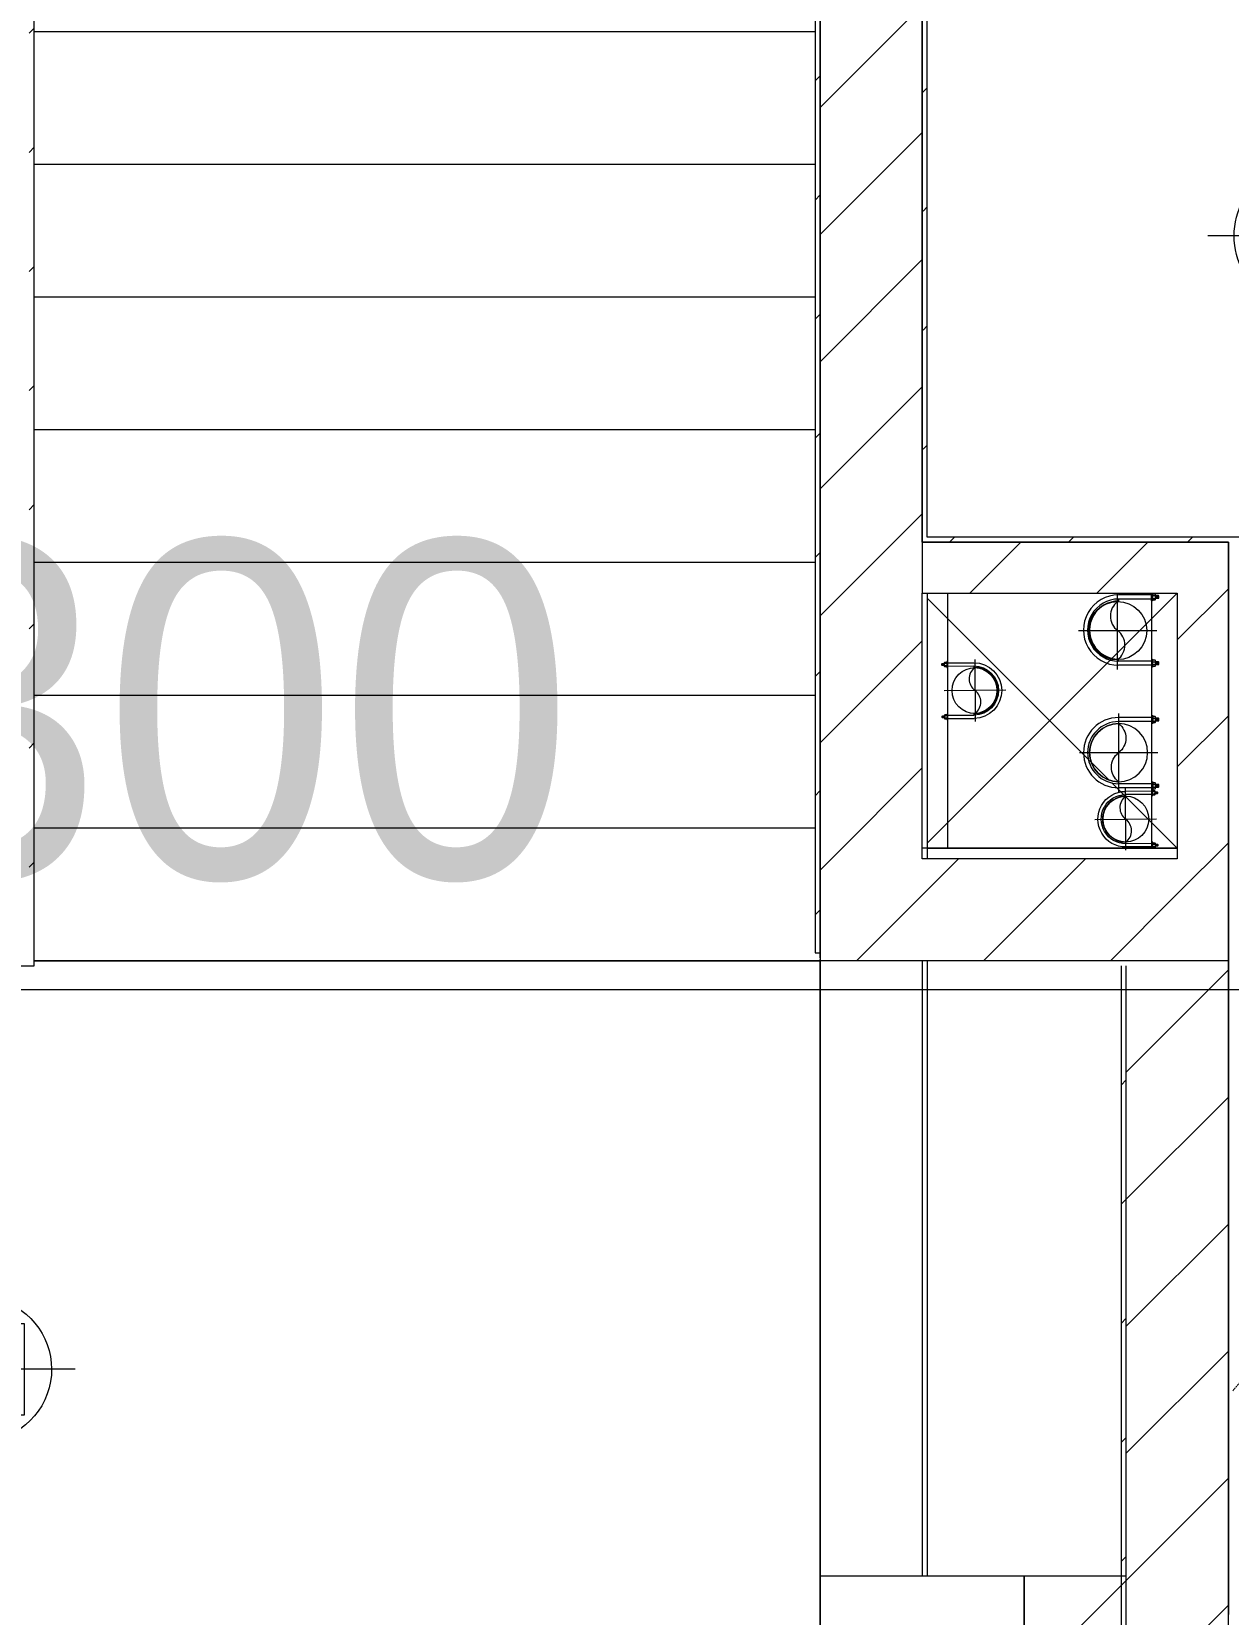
# Model space of a CAD drawing. Header units: millimetres. Extents: x 5357 to 201988, y -16345 to 109895.
# Drawn here: x 116707 to 119053, y 73237 to 76337 of the extents above; entities that cross this region are included whole.
import ezdxf

# ---------------------------------------------------------------- set-up
doc = ezdxf.new("R2010")
doc.units = ezdxf.units.MM
for name, pattern in [('Dash - Tight', [4.5, 3, -1.5]), ('Grid Line', [22.225, 12.7, -3.175, 3.175, -3.175]), ('IMPORT-CENTER _3_', [10.16, 6.35, -1.27, 1.27, -1.27])]:
    doc.linetypes.add(name, pattern=pattern)
for name, color, linetype, lineweight in [('0-1', 7, 'Continuous', 5), ('0-2', 53, 'Continuous', 9), ('0-3', 10, 'Continuous', 9), ('A-ANNO-DIMS', 211, 'Continuous', 9), ('A-ANNO-DIMS-220', 211, 'Continuous', 9), ('A-DETL-GENF-3', 92, 'Dash - Tight', 9), ('A-DOOR', 31, 'Continuous', 9), ('A-FLOR', 192, 'Continuous', 9), ('A-FLOR-1', 10, 'Continuous', 9), ('A-FLOR-2', 53, 'Continuous', 9), ('A-WALL', 113, 'Continuous', 9), ('A-WALL-4', 113, 'Continuous', 18), ('A-WALL-PATT-2', 53, 'Continuous', 9), ('A-WALL-PATT-3', 111, 'Continuous', 9), ('E-LITE-EQPM', 33, 'Continuous', 9), ('G-IMPT', 8, 'Continuous', 9), ('G-IMPT-2', 8, 'IMPORT-CENTER _3_', 9), ('I-WALL-1', 9, 'Continuous', 18), ('I-WALL-3', 2, 'Continuous', 18), ('M-EQPM', 50, 'Continuous', 9), ('S-COLS-2', 9, 'Continuous', 18), ('S-GRID-1', 1, 'Grid Line', 9), ('S-STRS', 31, 'Continuous', 9)]:
    doc.layers.add(name, color=color, linetype=linetype, lineweight=lineweight)
doc.styles.add('Arial_4', font='arial_0.ttf', dxfattribs={"width": 0.9, "height": 660})
doc.dimstyles.new('1_Dim_chi_tiet_khu_đất_2', dxfattribs={"dimscale": 304.8, "dimtxt": 673.371204, "dimasz": 0.866142, "dimexe": 0.721785, "dimexo": 0.0625, "dimgap": 0.072178, "dimtad": 1, "dimdec": 0, "dimrnd": 5, "dimzin": 0, "dimdsep": 46, "dimtxsty": 'Arial_4', "dimblk1": 'OBLIQUE', "dimblk2": 'OBLIQUE', "dimsah": 1, "dimcen": 0.09, "dimdle": 0.721785, "dimazin": 0, "dimtfac": 1, "dimtdec": 4, "dimtix": 1, "dimtmove": 0, "dimatfit": 3, "dimfxl": 2.165354, "dimfxlon": 1, "dimtvp": 1, "dimtolj": 1, "dimtzin": 0, "dimarcsym": 2})
pattern_1 = [(45, (0, 0), (-116.67262, 116.67262), [])]
pattern_2 = [(45, (0, 0), (-124.4508, 124.4508), [])]

# ---------------------------------------------------------------- blocks, each defined once
blk = doc.blocks.new('NCV_TKTC_KET CAU_rvt-1-TKCS_MB SÂN ĐƯỜNG NỘI BỘ')
at = {"layer": 'A-FLOR-1'}
for p, q in [((119052.5, 75336.9), (119052.5, 73236.9)), ((119052.5, 73236.9), (119052.5, 75336.9)), ((118462.6, 74737.4), (118952.5, 74737.4)), ((116712.6, 74516.9), (118252.6, 74516.9)), ((118252.6, 74516.9), (116712.6, 74516.9)), ((116712.6, 74516.9), (118252.6, 74516.9)), ((118252.6, 74516.9), (116712.6, 74516.9)), ((118252.6, 74516.9), (118252.6, 72916.9)), ((118252.6, 73311.9), (118252.6, 74516.9))]:
    blk.add_line(p, q, dxfattribs=at)
at = {"layer": 'A-FLOR-2'}
blk.add_line((118952.5, 74737.4), (118452.6, 74737.4), dxfattribs=at)
at = {"layer": 'S-COLS-2'}
for p, q in [((118252.6, 73311.9), (118252.6, 73111.9)), ((118652.6, 73311.9), (118252.6, 73311.9)), ((118652.6, 73111.9), (118652.6, 73311.9))]:
    blk.add_line(p, q, dxfattribs=at)
blk = doc.blocks.new('NCV_TKTC_TANG 1_rvt-1-TKCS_MB SÂN ĐƯỜNG NỘI BỘ')
at = {"layer": 'A-WALL-PATT-2'}
h = blk.add_hatch(dxfattribs=at)
h.set_pattern_fill('FP_2', color=256, style=0, pattern_type=2)
h.set_pattern_definition(pattern_1)
h.paths.add_polyline_path([(118462.6, 75346.9), (118462.6, 77936.9), (118452.6, 77936.7), (118454.9, 75346.9), (118455.8, 75346.9)])
h = blk.add_hatch(dxfattribs=at)
h.set_pattern_fill('FP_2', color=256, style=0, pattern_type=2)
h.set_pattern_definition(pattern_1)
h.paths.add_polyline_path([(119952.6, 75336.9), (122752.6, 75336.9), (122750.6, 75346.9), (119952.6, 75346.9)])
h.paths.add_polyline_path([(118491, 75336.9), (119152.6, 75336.9), (119152.6, 75346.9), (118452.6, 75346.9), (118454.9, 75336.9), (118462.6, 75336.9)])
at = {"layer": 'I-WALL-1'}
for p, q in [((118452.6, 77936.7), (118452.6, 75346.9)), ((118462.6, 75346.9), (118462.6, 77926.9)), ((118452.6, 75346.9), (118452.6, 75336.9)), ((118452.6, 75336.9), (119052.6, 75336.9)), ((119152.6, 75346.9), (118462.6, 75346.9))]:
    blk.add_line(p, q, dxfattribs=at)
blk = doc.blocks.new('TKTC_XREF_251221_MB TANG 1 - TKTC_XREF_260130_MB TANG 1_dwg_CUM U_DN100-4202115-TKCS_MB SÂN ĐƯỜNG NỘI BỘ')
at = {"layer": 'G-IMPT'}
for p, q in [((-79.1, 66.6), (-79.1, 63.4)), ((-76.6, 66.6), (-76.6, 63.4)), ((-74.6, 66.6), (-74.6, 63.4)), ((-72.7, 69.3), (-72.7, 60.7)), ((-66.9, 67.9), (-71.7, 67.9)), ((-66.9, 62.1), (-71.7, 62.1)), ((-65, 69), (0, 69)), ((-79.1, -63.4), (-79.1, -66.6)), ((-76.6, -63.4), (-76.6, -66.6)), ((-74.6, -63.4), (-74.6, -66.6)), ((-72.7, -60.7), (-72.7, -69.3)), ((-66.9, -62.1), (-71.7, -62.1)), ((-66.9, -67.9), (-71.7, -67.9)), ((-65, -69), (0, -69))]:
    blk.add_line(p, q, dxfattribs=at)
at = {"layer": 'G-IMPT', "flags": 128}
for points in [[(-72.7, 67.6), (-78.1, 67.6), (-78.1, 62.4), (-72.7, 62.4)], [(-71.7, 59.2), (-66.9, 59.2), (-66.9, 70.8), (-71.7, 70.8)], [(-66.9, 70.8), (-66.9, 72.7), (-65, 72.7), (-65, 57.3), (-66.9, 57.3), (-66.9, 59.2)], [(-65, 61), (0, 61), (0, 57)], [(-72.7, -62.4), (-78.1, -62.4), (-78.1, -67.6), (-72.7, -67.6)], [(-71.7, -70.8), (-66.9, -70.8), (-66.9, -59.2), (-71.7, -59.2)], [(-66.9, -59.2), (-66.9, -57.3), (-65, -57.3), (-65, -72.7), (-66.9, -72.7), (-66.9, -70.8)], [(-65, -61), (0, -61), (0, -57)]]:
    blk.add_lwpolyline(points, dxfattribs=at)
at = {"layer": 'G-IMPT'}
for centre, radius, start, end in [((-78.1, 66.6), 0.96, 90, 180), ((-78.1, 63.4), 0.96, 180, 270), ((-71.1, 69.3), 1.56, 112.6199, 247.3801), ((-67.9, 65), 4.8, 143.1301, 216.8699), ((-71.1, 60.7), 1.56, 112.6199, 247.3801), ((0, 0), 69, 270, 90), ((0, 0), 61, 270, 90), ((0, 0), 57, 270, 90), ((-78.1, -63.4), 0.96, 90, 180), ((-78.1, -66.6), 0.96, 180, 270), ((-71.1, -60.7), 1.56, 112.6199, 247.3801), ((-67.9, -65), 4.8, 143.1301, 216.8699), ((-71.1, -69.3), 1.56, 112.6199, 247.3801)]:
    blk.add_arc(centre, radius, start, end, dxfattribs=at)
blk = doc.blocks.new('TKTC_XREF_251221_MB TANG 1 - TKTC_XREF_260130_MB TANG 1_dwg_$cc-4202117-TKCS_MB SÂN ĐƯỜNG NỘI BỘ')
at = {"layer": 'G-IMPT'}
blk.add_circle((0, 0), 0.5, dxfattribs=at)
for centre, radius, start, end in [((0, 0), 0.5, 90, 270), ((0.188, 0.25), 0.313, 126.8699, 233.1301), ((-0.188, -0.25), 0.313, 306.8699, 53.1301)]:
    blk.add_arc(centre, radius, start, end, dxfattribs=at)
at = {"layer": 'G-IMPT-2'}
for p, q in [((0, -0.673), (0, 0.673)), ((-0.673, 0), (0.673, 0))]:
    blk.add_line(p, q, dxfattribs=at)
blk = doc.blocks.new('TKTC_XREF_251221_MB TANG 1 - TKTC_XREF_260130_MB TANG 1_dwg_$cc-V392-TKCS_MB SÂN ĐƯỜNG NỘI BỘ')
at = {"layer": 'G-IMPT'}
blk.add_circle((0, 0), 0.5, dxfattribs=at)
for centre, radius, start, end in [((0, 0), 0.5, 90, 270), ((0.188, 0.25), 0.313, 126.8699, 233.1301), ((-0.188, -0.25), 0.313, 306.8699, 53.1301)]:
    blk.add_arc(centre, radius, start, end, dxfattribs=at)
at = {"layer": 'G-IMPT-2'}
for p, q in [((0, -0.673), (0, 0.643)), ((-0.673, 0), (0.673, 0))]:
    blk.add_line(p, q, dxfattribs=at)
blk = doc.blocks.new('TKTC_XREF_251221_MB TANG 1 - TKTC_XREF_260130_MB TANG 1_dwg_$cc-4202118-TKCS_MB SÂN ĐƯỜNG NỘI BỘ')
at = {"layer": 'G-IMPT'}
blk.add_circle((0, 0), 0.5, dxfattribs=at)
for centre, radius, start, end in [((0, 0), 0.5, 90, 270), ((0.188, 0.25), 0.313, 126.8699, 233.1301), ((-0.188, -0.25), 0.313, 306.8699, 53.1301)]:
    blk.add_arc(centre, radius, start, end, dxfattribs=at)
at = {"layer": 'G-IMPT-2'}
for p, q in [((0, -0.673), (0, 0.673)), ((-0.673, 0), (0.673, 0))]:
    blk.add_line(p, q, dxfattribs=at)
blk = doc.blocks.new('TKTC_XREF_251221_MB TANG 1 - TKTC_XREF_260130_MB TANG 1_dwg_$cc-V370-TKCS_MB SÂN ĐƯỜNG NỘI BỘ')
at = {"layer": 'G-IMPT'}
blk.add_circle((0, 0), 0.5, dxfattribs=at)
for centre, radius, start, end in [((0, 0), 0.5, 90, 270), ((0.188, 0.25), 0.313, 126.8699, 233.1301), ((-0.188, -0.25), 0.313, 306.8699, 53.1301)]:
    blk.add_arc(centre, radius, start, end, dxfattribs=at)
at = {"layer": 'G-IMPT-2'}
for p, q in [((0, -0.673), (0, 0.673)), ((-0.673, 0), (0.673, 0))]:
    blk.add_line(p, q, dxfattribs=at)
blk = doc.blocks.new('TKTC_XREF_251221_MB TANG 1 - TKTC_XREF_260130_MB TANG 1_dwg_CUM U_DN100-4202112-TKCS_MB SÂN ĐƯỜNG NỘI BỘ')
at = {"layer": 'G-IMPT'}
for p, q in [((-79.1, 66.6), (-79.1, 63.4)), ((-76.6, 66.6), (-76.6, 63.4)), ((-74.6, 66.6), (-74.6, 63.4)), ((-72.7, 69.3), (-72.7, 60.7)), ((-66.9, 67.9), (-71.7, 67.9)), ((-65, 69), (0, 69)), ((-66.9, 62.1), (-71.7, 62.1)), ((-72.7, -60.7), (-72.7, -69.3)), ((-66.9, -62.1), (-71.7, -62.1)), ((-79.1, -63.4), (-79.1, -66.6)), ((-76.6, -63.4), (-76.6, -66.6)), ((-74.6, -63.4), (-74.6, -66.6)), ((-66.9, -67.9), (-71.7, -67.9)), ((-65, -69), (0, -69))]:
    blk.add_line(p, q, dxfattribs=at)
at = {"layer": 'G-IMPT', "flags": 128}
for points in [[(-72.7, 67.6), (-78.1, 67.6), (-78.1, 62.4), (-72.7, 62.4)], [(-71.7, 59.2), (-66.9, 59.2), (-66.9, 70.8), (-71.7, 70.8)], [(-66.9, 70.8), (-66.9, 72.7), (-65, 72.7), (-65, 57.3), (-66.9, 57.3), (-66.9, 59.2)], [(-65, 61), (0, 61), (0, 57)], [(-71.7, -70.8), (-66.9, -70.8), (-66.9, -59.2), (-71.7, -59.2)], [(-66.9, -59.2), (-66.9, -57.3), (-65, -57.3), (-65, -72.7), (-66.9, -72.7), (-66.9, -70.8)], [(-65, -61), (0, -61), (0, -57)], [(-72.7, -62.4), (-78.1, -62.4), (-78.1, -67.6), (-72.7, -67.6)]]:
    blk.add_lwpolyline(points, dxfattribs=at)
at = {"layer": 'G-IMPT'}
for centre, radius, start, end in [((-78.1, 66.6), 0.96, 90, 180), ((-78.1, 63.4), 0.96, 180, 270), ((-71.1, 69.3), 1.56, 112.6199, 247.3801), ((-67.9, 65), 4.8, 143.1301, 216.8699), ((0, 0), 69, 270, 90), ((-71.1, 60.7), 1.56, 112.6199, 247.3801), ((0, 0), 61, 270, 90), ((0, 0), 57, 270, 90), ((-71.1, -60.7), 1.56, 112.6199, 247.3801), ((-67.9, -65), 4.8, 143.1301, 216.8699), ((-78.1, -63.4), 0.96, 90, 180), ((-78.1, -66.6), 0.96, 180, 270), ((-71.1, -69.3), 1.56, 112.6199, 247.3801)]:
    blk.add_arc(centre, radius, start, end, dxfattribs=at)
blk = doc.blocks.new('TKTC_XREF_251221_MB TANG 1 - TKTC_XREF_260130_MB TANG 1_dwg_CUM U_DN100-V393-TKCS_MB SÂN ĐƯỜNG NỘI BỘ')
at = {"layer": 'G-IMPT'}
for p, q in [((-79.1, 66.6), (-79.1, 63.4)), ((-76.6, 66.6), (-76.6, 63.4)), ((-74.6, 66.6), (-74.6, 63.4)), ((-72.7, 69.3), (-72.7, 60.7)), ((-66.9, 67.9), (-71.7, 67.9)), ((-65, 69), (0, 69)), ((-66.9, 62.1), (-71.7, 62.1)), ((-72.7, -60.7), (-72.7, -69.3)), ((-66.9, -62.1), (-71.7, -62.1)), ((-79.1, -63.4), (-79.1, -66.6)), ((-76.6, -63.4), (-76.6, -66.6)), ((-74.6, -63.4), (-74.6, -66.6)), ((-66.9, -67.9), (-71.7, -67.9)), ((-66.9, -72.7), (-66.9, -70.8)), ((-65, -69), (0, -69))]:
    blk.add_line(p, q, dxfattribs=at)
at = {"layer": 'G-IMPT', "flags": 128}
for points in [[(-72.7, 67.6), (-78.1, 67.6), (-78.1, 62.4), (-72.7, 62.4)], [(-71.7, 59.2), (-66.9, 59.2), (-66.9, 70.8), (-71.7, 70.8)], [(-66.9, 70.8), (-66.9, 72.7), (-65, 72.7), (-65, 57.3), (-66.9, 57.3), (-66.9, 59.2)], [(-65, 61), (0, 61), (0, 57)], [(-71.7, -70.8), (-66.9, -70.8), (-66.9, -59.2), (-71.7, -59.2)], [(-66.9, -59.2), (-66.9, -57.3), (-65, -57.3), (-65, -72.3)], [(-65, -61), (0, -61), (0, -57)], [(-72.7, -62.4), (-78.1, -62.4), (-78.1, -67.6), (-72.7, -67.6)]]:
    blk.add_lwpolyline(points, dxfattribs=at)
at = {"layer": 'G-IMPT'}
for centre, radius, start, end in [((-78.1, 66.6), 0.96, 90, 180), ((-78.1, 63.4), 0.96, 180, 270), ((-71.1, 69.3), 1.56, 112.6199, 247.3801), ((-67.9, 65), 4.8, 143.1301, 216.8699), ((0, 0), 69, 270, 90), ((-71.1, 60.7), 1.56, 112.6199, 247.3801), ((0, 0), 61, 270, 90), ((0, 0), 57, 270, 90), ((-71.1, -60.7), 1.56, 112.6199, 247.3801), ((-67.9, -65), 4.8, 143.1301, 216.8699), ((-78.1, -63.4), 0.96, 90, 180), ((-78.1, -66.6), 0.96, 180, 270), ((-71.1, -69.3), 1.56, 112.6199, 247.3801)]:
    blk.add_arc(centre, radius, start, end, dxfattribs=at)
blk = doc.blocks.new('TKTC_XREF_251221_MB TANG 1 - TKTC_XREF_260130_MB TANG 1_dwg-4202109-TKCS_MB SÂN ĐƯỜNG NỘI BỘ')
at = {"layer": 'G-IMPT', "flags": 128}
for points in [[(-84649.4, -326109.7), (-84649.4, -326609.5), (-84699.1, -326609.2)], [(-84199.5, -326109.7), (-84199.5, -326609.5), (-84249.2, -326609.2), (-84249.2, -326109.7)]]:
    blk.add_lwpolyline(points, dxfattribs=at)
for name, p, xscale, yscale, zscale, rotation in [('TKTC_XREF_251221_MB TANG 1 - TKTC_XREF_260130_MB TANG 1_dwg_$cc-V392-TKCS_MB SÂN ĐƯỜNG NỘI BỘ', (-84316.1, -326182.8), 113.7150000000092, 113.7150000000092, 113.7150000000092, 359.9990086636432), ('TKTC_XREF_251221_MB TANG 1 - TKTC_XREF_260130_MB TANG 1_dwg_CUM U_DN100-V393-TKCS_MB SÂN ĐƯỜNG NỘI BỘ', (-84314.3, -326181.8), 0.9975000000000005, 0.9975000000000005, 0.9975000000000005, 180.000991338195), ('TKTC_XREF_251221_MB TANG 1 - TKTC_XREF_260130_MB TANG 1_dwg_$cc-4202118-TKCS_MB SÂN ĐƯỜNG NỘI BỘ', (-84595.7, -326300.2), 90.00000000005119, 90.00000000005119, 90.00000000005119, 180.3740267799373), ('TKTC_XREF_251221_MB TANG 1 - TKTC_XREF_260130_MB TANG 1_dwg_CUM U_DN100-4202112-TKCS_MB SÂN ĐƯỜNG NỘI BỘ', (-84314.2, -326421.9), 0.9974999999999965, 0.9974999999999965, 0.9974999999999965, 180.0009913385626), ('TKTC_XREF_251221_MB TANG 1 - TKTC_XREF_260130_MB TANG 1_dwg_$cc-4202117-TKCS_MB SÂN ĐƯỜNG NỘI BỘ', (-84300.3, -326552.1), 90.00000000005119, 90.00000000005119, 90.00000000005119, 0.3740267799372842)]:
    blk.add_blockref(name, p, dxfattribs=dict(xscale=xscale, yscale=yscale, zscale=zscale, rotation=rotation))
at = {"extrusion": (0, 0, -1)}
for name, p, xscale, yscale, zscale, rotation in [('TKTC_XREF_251221_MB TANG 1 - TKTC_XREF_260130_MB TANG 1_dwg_CUM U_DN100-4202115-TKCS_MB SÂN ĐƯỜNG NỘI BỘ', (84597.7, -326300.2), 0.7894736842105242, 0.7894736842105242, -0.7894736842105242, 179.6259732184666), ('TKTC_XREF_251221_MB TANG 1 - TKTC_XREF_260130_MB TANG 1_dwg_$cc-V370-TKCS_MB SÂN ĐƯỜNG NỘI BỘ', (84314.2, -326421.9), 113.7150000000092, 113.7150000000092, -113.7150000000092, 179.9990086636432), ('TKTC_XREF_251221_MB TANG 1 - TKTC_XREF_260130_MB TANG 1_dwg_CUM U_DN100-4202115-TKCS_MB SÂN ĐƯỜNG NỘI BỘ', (84300.3, -326552.2), 0.7894736842105242, 0.7894736842105242, -0.7894736842105242, 359.6259732184666)]:
    blk.add_blockref(name, p, dxfattribs=dict(at, xscale=xscale, yscale=yscale, zscale=zscale, rotation=rotation))
blk = doc.blocks.new('TKTC_XREF_251221_MB TANG 1 - TKTC_XREF_251221_MB TANG 1-2038492-TKCS_MB SÂN ĐƯỜNG NỘI BỘ')
blk.add_blockref('TKTC_XREF_251221_MB TANG 1 - TKTC_XREF_260130_MB TANG 1_dwg-4202109-TKCS_MB SÂN ĐƯỜNG NỘI BỘ', (169499.1, 384109.7))
blk = doc.blocks.new('FD_01 - FD_01-1200x2200mm-V978-TKCS_MB SÂN ĐƯỜNG NỘI BỘ')
at = {"layer": 'A-DETL-GENF-3'}
for p, q in [((570, 1209.8), (570, 1320)), ((570, 1320), (610, 1320)), ((610, 1320), (610, 1249.8)), ((610, 1235.6), (610, 530)), ((570, 530), (570, 1195.6)), ((570, 410), (570, 419.9)), ((610, 419.9), (610, 410))]:
    blk.add_line(p, q, dxfattribs=at)
for start, end in [(93.5362, 101.6701), (91.8789, 93.0627), (101.6701, 111.4614), (111.4614, 121.2526), (121.2526, 131.0438), (131.0438, 140.8351), (140.8351, 141.5946), (170.7997, 180)]:
    blk.add_arc((610, 100), 1220, start, end, dxfattribs=at)
blk = doc.blocks.new('LIC_03 - LIC_03-ĐÈN LED ỐP TRẦN CHỐNG BỤI_ 1x24w_ ÁNH SÁNG TRẮNG 6000k-4362326-TKCS_MB SÂN ĐƯỜNG NỘI BỘ')
at = {"layer": 'E-LITE-EQPM'}
for p, q in [((0, 190), (0, -190)), ((-90, 90), (-90, -90)), ((90, 90), (-90, 90)), ((90, -90), (90, 90)), ((-190, 0), (190, 0)), ((-90, -90), (90, -90))]:
    blk.add_line(p, q, dxfattribs=at)
for start, end in [(90, 120), (60, 90), (120, 0), (0, 60)]:
    blk.add_arc((-2.5, 0), 141.4, start, end, dxfattribs=at)
blk = doc.blocks.new('LIC_03 - LIC_03-ĐÈN LED ỐP TRẦN CHỐNG BỤI_ 1x24w_ ÁNH SÁNG TRẮNG 6000k-V1026-TKCS_MB SÂN ĐƯỜNG NỘI BỘ')
at = {"layer": 'E-LITE-EQPM'}
for p, q in [((0, 190), (0, -190)), ((-90, 90), (-90, -90)), ((90, 90), (-90, 90)), ((90, -90), (90, 90)), ((-190, 0), (190, 0)), ((-90, -90), (90, -90))]:
    blk.add_line(p, q, dxfattribs=at)
for start, end in [(90, 150), (60, 90), (30, 60), (150, 180), (0, 30), (330, 0), (180.0623, 210), (210, 240), (300, 330), (240, 270), (270, 300)]:
    blk.add_arc((-2.5, 0), 141.4, start, end, dxfattribs=at)
blk = doc.blocks.new('DIMBLOCK43-TKCS_MB SÂN ĐƯỜNG NỘI BỘ')
at = {"layer": 'A-ANNO-DIMS-220'}
for p, q in [((105952.6, 75120.9), (105952.6, 74240.9)), ((105952.6, 74460.9), (105952.6, 75120.9)), ((127252.6, 75120.9), (127252.6, 74240.9)), ((127252.6, 74460.9), (127252.6, 75120.9)), ((105732.6, 74460.9), (127472.6, 74460.9))]:
    blk.add_line(p, q, dxfattribs=at)
at = {"layer": 'A-ANNO-DIMS-220', "lineweight": 25}
for p, q in [((105952.6, 74460.9), (106084.6, 74592.9)), ((127252.6, 74460.9), (127384.6, 74592.9)), ((105952.6, 74460.9), (105820.6, 74328.9)), ((127252.6, 74460.9), (127120.6, 74328.9))]:
    blk.add_line(p, q, dxfattribs=at)
at = {"layer": 'A-ANNO-DIMS-220', "color": 0, "insert": (115463, 75339.8), "char_height": 660, "width": 2734.923, "attachment_point": 1, "line_spacing_factor": 0.941778, "style": 'Arial_4'}
blk.add_mtext('21300', dxfattribs=at)
blk = doc.blocks.new('_Oblique')
at = {"color": 0, "linetype": 'ByBlock', "lineweight": -2}
blk.add_line((-0.5, -0.5), (0.5, 0.5), dxfattribs=at)

msp = doc.modelspace()

# ---------------------------------------------------------------- hatches: boundary and pattern name
at = {"layer": 'A-WALL-PATT-3'}
h = msp.add_hatch(dxfattribs=at)
h.set_pattern_fill('FP_2', color=256, style=0, pattern_type=2)
h.set_pattern_definition(pattern_1)
h.paths.add_polyline_path([(116712.6, 74516.9), (116712.6, 78036.9), (116702.6, 78036.9), (116702.6, 74516.9)])
h = msp.add_hatch(dxfattribs=at)
h.set_pattern_fill('FP_2', color=256, style=0, pattern_type=2)
h.set_pattern_definition(pattern_1)
h.paths.add_polyline_path([(118242.6, 74532.4), (118252.6, 74532.4), (118252.6, 78026.9), (118242.6, 78026.9), (118242.6, 74532.9)])
h = msp.add_hatch(dxfattribs=at)
h.set_pattern_fill('FP_1', color=256, style=0, pattern_type=2)
h.set_pattern_definition(pattern_2)
h.paths.add_polyline_path([(118308.1, 74716.9), (118452.6, 74716.9), (118452.6, 77936.9), (118252.6, 77936.9), (118252.6, 74716.9)])
h = msp.add_hatch(dxfattribs=at)
h.set_pattern_fill('FP_1', color=256, style=0, pattern_type=2)
h.set_pattern_definition(pattern_2)
h.paths.add_polyline_path([(118452.6, 75236.9), (118952.5, 75237.4), (118952.5, 75336.9), (118452.6, 75336.9), (118452.6, 75237.4)])
h = msp.add_hatch(dxfattribs=at)
h.set_pattern_fill('FP_1', color=256, style=0, pattern_type=2)
h.set_pattern_definition(pattern_2)
h.paths.add_polyline_path([(118967.2, 74516.9), (119052.5, 74516.9), (119052.5, 75336.9), (118952.5, 75336.9), (118952.5, 74516.9)])
h = msp.add_hatch(dxfattribs=at)
h.set_pattern_fill('FP_1', color=256, style=0, pattern_type=2)
h.set_pattern_definition(pattern_2)
h.paths.add_polyline_path([(118651.8, 74516.9), (118952.5, 74516.9), (118952.5, 74716.9), (118252.6, 74716.9), (118252.6, 74516.9), (118532.8, 74516.9)])
h = msp.add_hatch(dxfattribs=at)
h.set_pattern_fill('FP_2', color=256, style=0, pattern_type=2)
h.set_pattern_definition(pattern_1)
h.paths.add_polyline_path([(116502.6, 74506.9), (116712.6, 74506.9), (116712.6, 74516.9), (116502.6, 74516.9)])
h = msp.add_hatch(dxfattribs=at)
h.set_pattern_fill('FP_2', color=256, style=0, pattern_type=2)
h.set_pattern_definition(pattern_1)
h.paths.add_polyline_path([(118852.5, 71711.9), (118852.5, 73111.9), (118842.5, 73111.9), (118842.5, 71711.9)])
h.paths.add_polyline_path([(118842.5, 73311.9), (118852.5, 73311.9), (118852.5, 74506.9), (118842.5, 74506.9), (118842.5, 73404.2)])
h = msp.add_hatch(dxfattribs=at)
h.set_pattern_fill('FP_1', color=256, style=0, pattern_type=2)
h.set_pattern_definition(pattern_2)
h.paths.add_polyline_path([(118852.5, 70036.9), (119052.5, 70036.9), (119052.5, 70185.3), (118852.5, 70185.3), (118852.5, 70111.9)])
h.paths.add_polyline_path([(118852.5, 71275.3), (119052.5, 71277.4), (119052.5, 71511.9), (118852.5, 71511.9), (118852.5, 71431.7)])
h.paths.add_polyline_path([(118852.5, 71711.9), (119052.5, 71711.9), (119052.5, 74516.9), (118852.5, 74516.9), (118852.5, 71926.9)])
h = msp.add_hatch(dxfattribs=at)
h.set_pattern_fill('FP_1', color=256, style=0, pattern_type=2)
h.set_pattern_definition(pattern_2)
h.paths.add_polyline_path([(118852.5, 73111.9), (118852.5, 73311.9), (118652.6, 73311.9), (118652.6, 73111.9), (118819.3, 73111.9)])

# ---------------------------------------------------------------- linework, layer by layer
at = {"layer": '0-2'}
for p, q in [((118462.6, 75227.4), (118778.3, 74911.6)), ((118952.5, 75237.4), (118824.8, 75109.6)), ((118821.8, 75106.6), (118462.6, 74747.4)), ((118824.8, 75109.6), (118821.8, 75106.6)), ((118780.5, 74909.4), (118784.4, 74905.5)), ((118784.4, 74905.5), (118818.2, 74871.7)), ((118824.3, 74865.6), (118847.7, 74842.2)), ((118847.7, 74842.2), (118850.3, 74839.6)), ((118850.3, 74839.6), (118952.5, 74737.4))]:
    msp.add_line(p, q, dxfattribs=at)
at = {"layer": '0-3'}
msp.add_line((118462.6, 74737.4), (118952.5, 74737.4), dxfattribs=at)
at = {"layer": 'A-FLOR'}
msp.add_line((118252.6, 74516.9), (116712.6, 74516.9), dxfattribs=at)
at = {"layer": 'A-WALL'}
for p, q in [((118252.6, 74776.9), (118252.6, 75376.7)), ((118452.6, 75336.9), (118452.6, 75237.4)), ((118462.6, 75236.9), (118462.6, 74716.9)), ((118252.6, 73311.9), (118252.6, 74516.9)), ((118452.6, 74516.9), (118452.6, 73311.9)), ((118462.6, 74516.9), (118462.6, 73311.9)), ((118852.5, 71275.3), (118852.5, 74506.9))]:
    msp.add_line(p, q, dxfattribs=at)
at = {"layer": 'A-WALL-4'}
for p, q in [((118252.6, 77936.9), (118252.6, 74516.9)), ((118452.6, 75336.9), (118452.6, 77936.7)), ((119052.5, 75336.9), (118452.6, 75336.9)), ((119052.5, 71711.9), (119052.5, 75336.9)), ((118452.6, 75236.9), (118952.5, 75236.9)), ((118452.6, 74716.9), (118452.6, 75236.9)), ((118952.5, 75236.9), (118952.5, 74716.9)), ((118952.5, 74716.9), (118452.6, 74716.9)), ((119052.5, 74516.9), (118252.6, 74516.9)), ((118852.5, 73311.9), (118652.6, 73311.9)), ((118652.6, 73311.9), (118652.6, 73111.9))]:
    msp.add_line(p, q, dxfattribs=at)
at = {"layer": 'I-WALL-3'}
for p, q in [((116712.6, 74506.9), (116712.6, 78026.9)), ((118242.6, 78026.9), (118242.6, 74532.4)), ((118252.6, 74532.4), (118252.6, 78026.9)), ((118242.6, 74532.4), (118252.6, 74532.4)), ((116492.6, 74506.9), (116712.6, 74506.9)), ((118842.5, 74506.9), (118842.5, 71711.9))]:
    msp.add_line(p, q, dxfattribs=at)
at = {"layer": 'S-GRID-1'}
msp.add_line((118252.6, 20960.6), (118252.6, 80482.7), dxfattribs=at)
at = {"layer": 'S-STRS'}
for p, q in [((118242.6, 76336.9), (116712.6, 76336.9)), ((118242.6, 76076.9), (116712.6, 76076.9)), ((118242.6, 75816.9), (116712.6, 75816.9)), ((118242.6, 75556.9), (116712.6, 75556.9)), ((118242.6, 75296.9), (116712.6, 75296.9)), ((118242.6, 75036.9), (116712.6, 75036.9)), ((118242.6, 74776.9), (116712.6, 74776.9)), ((118252.6, 74532.4), (118252.6, 74516.9)), ((118252.6, 74516.9), (116712.6, 74516.9)), ((118252.6, 74516.9), (116712.6, 74516.9)), ((118252.6, 72916.9), (118252.6, 74516.9))]:
    msp.add_line(p, q, dxfattribs=at)

# ---------------------------------------------------------------- block references
at = {"layer": '0-1'}
for name in ['NCV_TKTC_KET CAU_rvt-1-TKCS_MB SÂN ĐƯỜNG NỘI BỘ', 'NCV_TKTC_TANG 1_rvt-1-TKCS_MB SÂN ĐƯỜNG NỘI BỘ']:
    msp.add_blockref(name, (0, 0), dxfattribs=at)
at = {"layer": 'A-DOOR'}
msp.add_blockref('FD_01 - FD_01-1200x2200mm-V978-TKCS_MB SÂN ĐƯỜNG NỘI BỘ', (119407.6, 72816.9), dxfattribs=at)
at = {"layer": 'E-LITE-EQPM', "extrusion": (0, 0, -1)}
for name, p in [('LIC_03 - LIC_03-ĐÈN LED ỐP TRẦN CHỐNG BỤI_ 1x24w_ ÁNH SÁNG TRẮNG 6000k-V1026-TKCS_MB SÂN ĐƯỜNG NỘI BỘ', (-119202.6, 75936.9)), ('LIC_03 - LIC_03-ĐÈN LED ỐP TRẦN CHỐNG BỤI_ 1x24w_ ÁNH SÁNG TRẮNG 6000k-4362326-TKCS_MB SÂN ĐƯỜNG NỘI BỘ', (-116602.6, 73716.9))]:
    msp.add_blockref(name, p, dxfattribs=at)
at = {"layer": 'M-EQPM'}
msp.add_blockref('TKTC_XREF_251221_MB TANG 1 - TKTC_XREF_251221_MB TANG 1-2038492-TKCS_MB SÂN ĐƯỜNG NỘI BỘ', (33652.6, 17236.9), dxfattribs=at)

# ---------------------------------------------------------------- dimensions: what is measured, and where the dimension line sits
at = {"layer": 'A-ANNO-DIMS'}
dim = msp.add_linear_dim(base=(127252.6, 74460.9), p1=(105952.6, 75120.9), p2=(127252.6, 75120.9), dimstyle='1_Dim_chi_tiet_khu_đất_2', override={"dimpost": '<>', "dimfxl": 21300}, dxfattribs=at)
dim.commit()
dim.dimension.update_dxf_attribs({"geometry": 'DIMBLOCK43-TKCS_MB SÂN ĐƯỜNG NỘI BỘ', "text_midpoint": (116602.6, 74820.1)})

doc.saveas('drawing.dxf')
